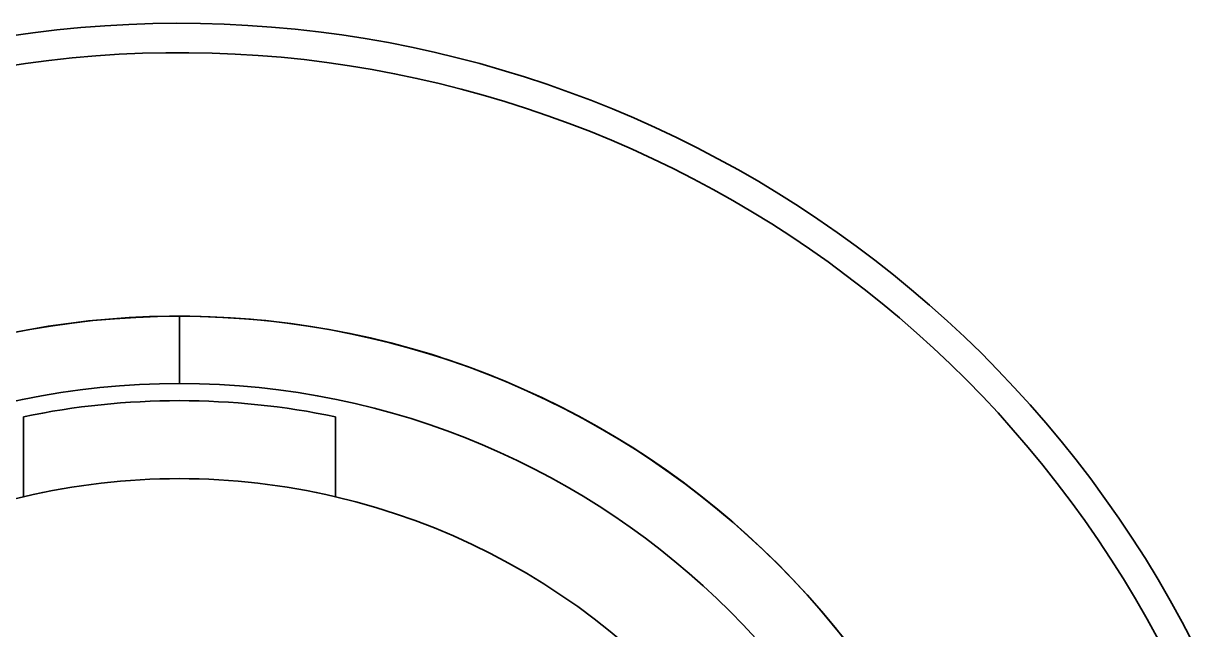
# Model space of a CAD drawing. Extents: x 23 to 417, y 3 to 294.
# Drawn here: x 240.9 to 248.4, y 84.27 to 88.16 of the extents above; entities that cross this region are included whole.
import ezdxf

# ---------------------------------------------------------------- set-up
doc = ezdxf.new("R2010")
doc.units = 0
doc.layers.get('0').update_dxf_attribs({"lineweight": 13})

msp = doc.modelspace()

# ---------------------------------------------------------------- linework, layer by layer
at = {"color": 7, "lineweight": 35, "ltscale": 0.010794}
msp.add_line((241.8966, 86.282), (241.8966, 85.8502), dxfattribs=at)
at = {"color": 7, "lineweight": 35, "ltscale": 0.012803}
for p, q in [((240.8967, 85.1256), (240.8967, 85.6377)), ((242.8967, 85.1256), (242.8967, 85.6377))]:
    msp.add_line(p, q, dxfattribs=at)
at = {"color": 7, "lineweight": 35}
for radius in [5.4224, 5.4224, 4.9911]:
    msp.add_circle((241.8967, 80.8597), radius, dxfattribs=at)
for radius, start, end in [(7.3, 27.07507, 332.92493), (7.112, 24.39575, 100.44058), (7.112, 100.44071, 335.60425), (5.4229, 36.25493, 215.51648), (4.8815, 78.17899, 101.82101), (4.3815, 76.80698, 103.19302), (4.3815, 103.19302, 178.44735), (4.3815, 326.55265, 436.80698)]:
    msp.add_arc((241.8967, 80.8597), radius, start, end, dxfattribs=at)

doc.saveas('drawing.dxf')
